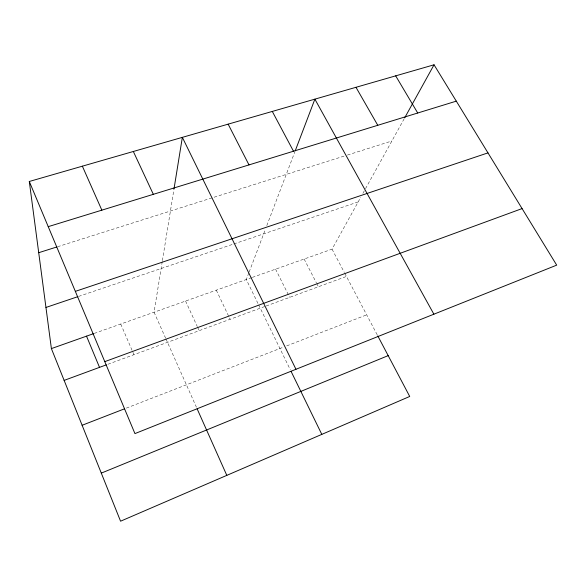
<?xml version="1.0" encoding="UTF-8"?>
<svg xmlns="http://www.w3.org/2000/svg" width="586" height="586" viewBox="0 0 586 586"><rect width="100%" height="100%" fill="white"/><g stroke="black" fill="none" stroke-linecap="round" stroke-linejoin="round"><path stroke-width="0.44" stroke-dasharray="2.93 2.2" d="M162.256 261.517L154.052 312.221L165.662 338.269M162.395 260.638L174.02 188.817M248.823 272.878L246.296 279.537L258.265 304.083M249.145 272.05L265.546 228.906M266.806 225.595L294.941 151.584M252.324 277.398L332.035 249.153L360.756 197.248M362.917 193.351L365.071 189.446M365.503 188.67L404.721 117.786M126.32 408.12L283.316 347.19M286.7 345.879L366.675 314.843M107.912 364.272L265.304 306.317M266.147 306.002L346.429 276.445M94.221 333.419L251.46 277.705M78.619 296.406L232.979 244.237M233.829 243.952L358.171 201.928M57.567 246.735L344.004 156.132M347.432 155.048L391.888 140.984M332.035 249.153L344.312 272.431M344.736 273.23L377.347 335.075M304.134 259.041L316.359 282.804M316.762 283.595L318.396 286.766M275.567 269.164L289.682 297.336M258.66 304.896L290.304 369.781M216.307 290.165L230.108 319.275M185.564 301.058L197.299 326.549M197.672 327.369L199.189 330.658M166.028 339.082L196.413 407.211M120.731 324.029L133.952 354.684"/><path stroke-width="0.88" d="M174.02 188.817L182.349 137.358L295.967 369.283M295.256 150.756L314.88 99.151L433.882 314.199M404.721 117.786L434.043 64.797L556.7 265.143L134.941 433.596L29.3 181.477L434.043 64.797M101.297 473.122L388.188 355.629M82.121 425.275L124.62 408.779M64.13 380.395L106.234 364.888M104.784 361.635L522.075 208.587M377.765 335.866L409.717 396.458L120.57 521.203L51.392 348.597L93.364 333.727M45.95 307.452L77.762 296.699M75.345 291.367L487.97 152.88M38.713 252.698L56.71 247.006M48.228 226.65L456.304 101.144M395.682 75.85L417.723 113.01M355.98 87.299L377.772 125.294M272.292 111.428L293.491 151.217M228.144 124.151L248.991 164.9M291.081 371.377L321.809 434.387M133.337 151.488L153.334 194.325M197.138 408.838L226.811 475.371M82.362 166.182L101.854 210.154M86.523 336.152L99.517 367.363M29.3 181.477L51.392 348.597"/></g></svg>
